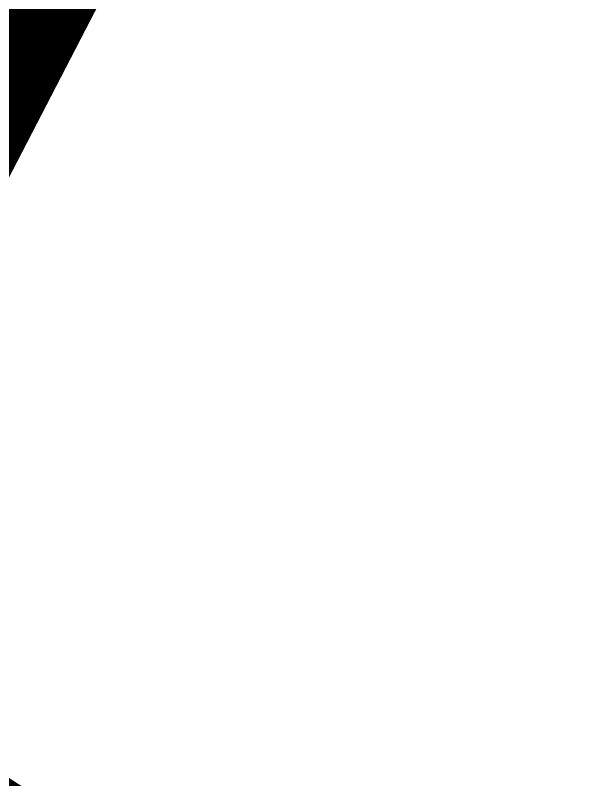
# Model space of a CAD drawing. Header units: metres. Extents: x 326467 to 340077, y 1811030 to 1824953.
# Drawn here: x 327005.08 to 327016.62, y 1812429.04 to 1812444.1 of the extents above; entities that cross this region are included whole.
import ezdxf

# ---------------------------------------------------------------- set-up
doc = ezdxf.new("R2010")
doc.units = ezdxf.units.M
doc.header["$MEASUREMENT"] = 0
for name, color, linetype in [('CRZ LINE FOR RIVER OR CREEK', 84, 'Continuous'), ('NDZ-200M FROM CRZ', 30, 'Continuous'), ('SURVEY PLOT BOUNDARY', 35, 'Continuous')]:
    doc.layers.add(name, color=color, linetype=linetype)

# ---------------------------------------------------------------- blocks, each defined once
blk = doc.blocks.new('16')
at = {"layer": 'CRZ LINE FOR RIVER OR CREEK', "ltscale": 0.1, "const_width": 3.032, "flags": 128}
blk.add_lwpolyline([(327014.034, 1812173.82), (327022.923, 1812273.008), (327007.166, 1812331.562), (326995.476, 1812388.259), (327000.209, 1812435.039), (327031.11, 1812494.71), (327065.258, 1812525.193), (327109.849, 1812541.022), (327152.339, 1812546.309), (327207.024, 1812560.489), (327247.76, 1812600.608), (327277.509, 1812630.137), (327292.57, 1812644.738), (327342.152, 1812639.777), (327369.563, 1812668.404), (327389.9, 1812684.42), (327410.331, 1812712.566), (327485.038, 1812701.881), (327519.352, 1812695.552)], dxfattribs=at)
at = {"layer": 'NDZ-200M FROM CRZ', "const_width": 3.032, "flags": 128}
blk.add_lwpolyline([(327014.034, 1812173.82), (327022.923, 1812273.008), (327007.166, 1812331.562), (326995.476, 1812388.259), (327000.209, 1812435.039), (327031.11, 1812494.71), (327065.258, 1812525.193), (327109.849, 1812541.022), (327152.339, 1812546.309), (327207.024, 1812560.489), (327247.76, 1812600.608), (327277.509, 1812630.137), (327292.57, 1812644.738), (327342.152, 1812639.777), (327369.563, 1812668.404), (327389.9, 1812684.42), (327410.331, 1812712.566), (327485.038, 1812701.881), (327519.352, 1812695.552)], dxfattribs=at)
at = {"layer": 'SURVEY PLOT BOUNDARY', "lineweight": 18, "const_width": 0.606}
for points in [[(327292.476, 1812632.609), (327375.714, 1812417.671), (327475.683, 1812275.384), (327455.314, 1812255.324), (327399.001, 1812292.149), (327371.047, 1812336.841), (327257.61, 1812305.37), (327188.919, 1812309.943), (326979.743, 1812444.987), (326971.72, 1812453.135), (327040.972, 1812521.337), (327129.843, 1812512.565), (327150.149, 1812524.538), (327174.247, 1812504.135), (327198.658, 1812524.164), (327178.602, 1812544.535), (327239.925, 1812633.015), (327243.998, 1812637.027), (327260.043, 1812620.729), (327280.411, 1812640.789)], [(326979.743, 1812444.987), (327188.919, 1812309.943), (327188.888, 1812305.9), (327114.565, 1812104.308), (327082.163, 1812096.471), (327049.823, 1812096.721), (327042.206, 1812157.429), (327022.025, 1812161.628), (327017.921, 1812153.573), (327001.813, 1812161.784), (327001.938, 1812177.957), (326961.545, 1812182.312), (326957.69, 1812206.601), (326929.486, 1812218.949), (326937.727, 1812239.102), (326917.889, 1812287.775), (326918.077, 1812312.033), (326901.938, 1812316.201), (326930.921, 1812404.93), (326942.893, 1812384.621), (326955.114, 1812396.657), (326939.162, 1812425.083), (326939.256, 1812437.213), (326971.72, 1812453.135)]]:
    blk.add_lwpolyline(points, close=True, dxfattribs=at)

msp = doc.modelspace()

# ---------------------------------------------------------------- block references
msp.add_blockref('16', (0, 0))

doc.saveas('drawing.dxf')
